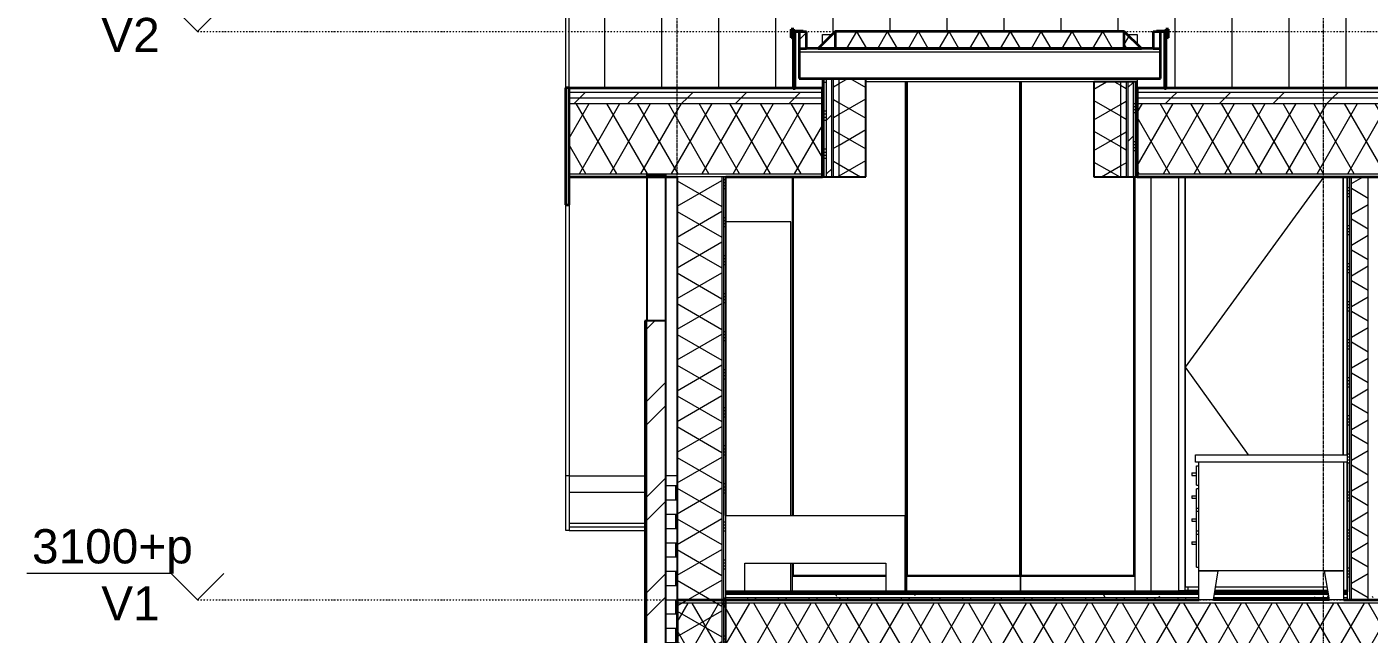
# Model space of a CAD drawing. Header units: millimetres. Extents: x -8591 to 211781, y -3000 to 31870.
# Drawn here: x 194431 to 201492, y 2919 to 6113 of the extents above; entities that cross this region are included whole.
import ezdxf

# ---------------------------------------------------------------- set-up
doc = ezdxf.new("R2010")
doc.units = ezdxf.units.MM
doc.linetypes.add('Dash dot', pattern=[15.875, 6.35, -4.7625, 0, -4.7625])
doc.linetypes.add('grid', pattern=[24, 15, -3, 3, -3])
for name, color, linetype, lineweight in [('A-DOOR', 31, 'Continuous', 9), ('A-FLOR', 192, 'Continuous', 9), ('A-FLOR-LEVL', 51, 'Continuous', 9), ('A-FLOR-MCUT', 51, 'Continuous', 9), ('A-FLOR-PATT', 8, 'Continuous', 9), ('A-ROOF', 132, 'Continuous', 9), ('A-ROOF-MCUT', 132, 'Continuous', 35), ('A-ROOF-OTLN', 132, 'Continuous', 9), ('A-ROOF-PATT', 132, 'Continuous', 35), ('A-WALL', 113, 'Continuous', 9), ('A-WALL-PATT', 111, 'Continuous', 25), ('I-FURN', 30, 'Continuous', 9), ('I-WALL', 2, 'Continuous', 9), ('S-GRID', 1, 'Continuous', 9)]:
    doc.layers.add(name, color=color, linetype=linetype, lineweight=lineweight)
doc.styles.add('Arial_2', font='arial.ttf', dxfattribs={"height": 180})
pattern_1 = [(45, (202236.33, 2150), (-141.4214, 141.4214), [])]
pattern_2 = [(0, (202236.33, 2150), (406.4, 101.6), [33.528, -271.272, 33.528, -271.272, -1625.6]), (0, (202236.33, 2150), (406.4, 101.6), [-609.6, 33.528, -576.072, 33.528, -271.272, -711.2]), (0, (202236.33, 2150), (406.4, 101.6), [-1524, 33.528, -169.672, 33.528, -474.472]), (120, (202388.73, 2200.8), (-291.1882, 301.1527), [33.528, -271.272, 33.528, -271.272, -1625.6]), (120, (202388.73, 2200.8), (-291.1882, 301.1527), [-609.6, 33.528, -576.072, 33.528, -271.272, -711.2]), (120, (202388.73, 2200.8), (-291.1882, 301.1527), [-1524, 33.528, -169.672, 33.528, -474.472]), (240, (202439.53, 2404), (-115.2118, -402.7527), [33.528, -271.272, 33.528, -271.272, -1625.6]), (240, (202439.53, 2404), (-115.2118, -402.7527), [-609.6, 33.528, -576.072, 33.528, -271.272, -711.2]), (240, (202439.53, 2404), (-115.2118, -402.7527), [-1524, 33.528, -169.672, 33.528, -474.472])]
pattern_3 = [(330, (198615.66, 4470.4), (70, 121.244), []), (30, (198615.66, 4470.4), (-70, 121.244), [])]
pattern_4 = [(150, (200271.66, 4461.91), (-70, -121.244), []), (210, (200271.66, 4461.91), (70, -121.244), [])]

# ---------------------------------------------------------------- blocks, each defined once
blk = doc.blocks.new('32_EA_binnenkozijn_hardhout_deurzonderbovenlicht - 900x2730-1443313-D-D')
at = {"layer": 'A-DOOR'}
for p, q in [((-2382.3, 5324.5), (-2382.3, 3148)), ((-1618.1, 5324.5), (-2347.3, 4323)), ((-2347.3, 5324.5), (-2347.3, 3168)), ((-2347.3, 3148), (-2347.3, 5324.5)), ((-1517.3, 3862), (-1517.3, 5324.5)), ((-1517.3, 5324.5), (-1517.3, 3862)), ((-2347.3, 4323), (-2016, 3862)), ((-2382.3, 3148), (-2347.3, 3148)), ((-2347.3, 3168), (-2274.8, 3168)), ((-2332.3, 3148), (-2332.3, 3168)), ((-2187.2, 3168), (-1600.3, 3168)), ((-1494.7, 3148), (-1512.8, 3148))]:
    blk.add_line(p, q, dxfattribs=at)
blk = doc.blocks.new('M_Desk - 1525 x 762mm-99774-D-D')
at = {"layer": 'I-FURN'}
for p, q in [((-2293.8, 3862), (-1493.7, 3862)), ((-2293.8, 3823.9), (-2293.8, 3862)), ((-1493.7, 3823.9), (-2293.8, 3823.9)), ((-2274.8, 3252), (-2274.8, 3823.9)), ((-1512.8, 3252), (-1512.8, 3823.9)), ((-1493.7, 3823.9), (-1493.7, 3862)), ((-2312.9, 3766.8), (-2287.5, 3766.8)), ((-2312.9, 3766.8), (-2312.9, 3754.1)), ((-2312.9, 3754.1), (-2287.5, 3754.1)), ((-2287.5, 3702.9), (-2287.5, 3804.9)), ((-2287.5, 3804.9), (-2274.8, 3804.9)), ((-2287.5, 3702.9), (-2274.8, 3702.9)), ((-2287.5, 3684.2), (-2274.8, 3684.2)), ((-2287.5, 3582.2), (-2287.5, 3683.8)), ((-2274.8, 3683.8), (-2287.5, 3683.8)), ((-2312.9, 3646.1), (-2287.5, 3646.1)), ((-2312.9, 3646.1), (-2312.9, 3633.4)), ((-2312.9, 3633.4), (-2287.5, 3633.4)), ((-2287.5, 3563.2), (-2287.5, 3582.2)), ((-2287.5, 3582.2), (-2274.8, 3582.2)), ((-2287.5, 3461.6), (-2287.5, 3563.2)), ((-2274.8, 3563.2), (-2287.5, 3563.2)), ((-2312.9, 3525.5), (-2287.5, 3525.5)), ((-2312.9, 3525.5), (-2312.9, 3512.8)), ((-2312.9, 3512.8), (-2287.5, 3512.8)), ((-2287.5, 3442.5), (-2287.5, 3461.6)), ((-2287.5, 3461.6), (-2274.8, 3461.6)), ((-2312.9, 3404.8), (-2287.5, 3404.8)), ((-2312.9, 3404.8), (-2312.9, 3392.1)), ((-2312.9, 3392.1), (-2287.5, 3392.1)), ((-2287.5, 3271.1), (-2287.5, 3442.5)), ((-2274.8, 3442.5), (-2287.5, 3442.5)), ((-2287.5, 3271.1), (-2274.8, 3271.1)), ((-2274.8, 3100), (-2274.8, 3252)), ((-2274.8, 3252), (-2173.2, 3252)), ((-1512.8, 3252), (-2274.8, 3252)), ((-2198.6, 3100), (-2173.2, 3252)), ((-1589, 3100), (-1614.4, 3252)), ((-1614.4, 3252), (-1512.8, 3252)), ((-1512.8, 3100), (-1512.8, 3252)), ((-2198.6, 3100), (-2274.8, 3100)), ((-1512.8, 3100), (-1589, 3100))]:
    blk.add_line(p, q, dxfattribs=at)
blk = doc.blocks.new('82_CC_MOD_bed enkel - 2000 x 900 bak-468234-D-D')
at = {"layer": 'I-FURN'}
for p, q in [((-4762.8, 3543), (-3822.8, 3543)), ((-4762.8, 3143), (-4762.8, 3543)), ((-3822.8, 3543), (-3822.8, 3143)), ((-4662.8, 3143), (-4662.8, 3293)), ((-4662.8, 3293), (-3922.8, 3293)), ((-3922.8, 3293), (-3922.8, 3143)), ((-4662.8, 3143), (-4762.8, 3143)), ((-3822.8, 3143), (-3922.8, 3143))]:
    blk.add_line(p, q, dxfattribs=at)
blk = doc.blocks.new('73_EA_Standaard_kledingkast_IKEA - 670x600x2790-500019-D-D')
at = {"layer": 'I-FURN'}
for p, q in [((-3212.8, 3223), (-3212.8, 5823.8)), ((-3207.8, 3228), (-3207.8, 5823.8)), ((-2617.8, 3228), (-2617.8, 5323.3)), ((-2612.8, 5323.3), (-2612.8, 3223)), ((-3212.8, 3143), (-3212.8, 3223)), ((-3194.8, 3223), (-3212.8, 3223)), ((-2617.8, 3228), (-3207.8, 3228)), ((-3194.8, 3223), (-3194.8, 3228)), ((-3194.8, 3228), (-3194.8, 3223)), ((-2630.8, 3223), (-3194.8, 3223)), ((-2630.8, 3228), (-2630.8, 3223)), ((-2630.8, 3223), (-2630.8, 3228)), ((-2612.8, 3223), (-2630.8, 3223)), ((-2612.8, 3223), (-2612.8, 3143)), ((-2612.8, 3143), (-3212.8, 3143))]:
    blk.add_line(p, q, dxfattribs=at)
blk = doc.blocks.new('73_EA_Standaard_kledingkast_IKEA - 670x600x2790-V45-D-D')
at = {"layer": 'I-FURN'}
for p, q in [((-3812.8, 3223), (-3812.8, 5823.8)), ((-3807.8, 3228), (-3807.8, 5823.8)), ((-3217.8, 3228), (-3217.8, 5823.8)), ((-3212.8, 5823.8), (-3212.8, 3223)), ((-3812.8, 3143), (-3812.8, 3223)), ((-3794.8, 3223), (-3812.8, 3223)), ((-3217.8, 3228), (-3807.8, 3228)), ((-3794.8, 3223), (-3794.8, 3228)), ((-3794.8, 3228), (-3794.8, 3223)), ((-3230.8, 3223), (-3794.8, 3223)), ((-3230.8, 3228), (-3230.8, 3223)), ((-3230.8, 3223), (-3230.8, 3228)), ((-3212.8, 3223), (-3230.8, 3223)), ((-3212.8, 3223), (-3212.8, 3143)), ((-3212.8, 3143), (-3812.8, 3143))]:
    blk.add_line(p, q, dxfattribs=at)
blk = doc.blocks.new('73_EA_Standaard_kledingkast_IKEA - 670x600x2790-V46-D-D')
at = {"layer": 'I-FURN'}
for p, q in [((-3817.8, 3228), (-3817.8, 5823.8)), ((-3812.8, 5823.8), (-3812.8, 3223)), ((-4412.8, 3543), (-4412.8, 5324.5)), ((-4407.8, 3543), (-4407.8, 5324.5)), ((-4412.8, 3223), (-4412.8, 3293)), ((-4407.8, 3228), (-4407.8, 3293)), ((-4412.8, 3143), (-4412.8, 3223)), ((-4394.8, 3223), (-4412.8, 3223)), ((-3922.8, 3228), (-4407.8, 3228)), ((-4394.8, 3223), (-4394.8, 3228)), ((-4394.8, 3228), (-4394.8, 3223)), ((-3922.8, 3223), (-4394.8, 3223)), ((-3817.8, 3228), (-3822.8, 3228)), ((-3812.8, 3223), (-3822.8, 3223)), ((-3812.8, 3223), (-3812.8, 3143)), ((-3922.8, 3143), (-4412.8, 3143)), ((-3812.8, 3143), (-3822.8, 3143))]:
    blk.add_line(p, q, dxfattribs=at)
blk = doc.blocks.new('Level - 1_8mm-444885-D-D')
at = {"layer": 'A-FLOR-LEVL'}
for p, q in [((-7680.2, 3238), (-8440.2, 3238)), ((-7542.2, 3100), (-7680.2, 3238)), ((-7542.2, 3100), (-7404.1, 3238))]:
    blk.add_line(p, q, dxfattribs=at)

msp = doc.modelspace()

# ---------------------------------------------------------------- hatches: boundary and pattern name
at = {"layer": 'A-FLOR-PATT'}
h = msp.add_hatch(dxfattribs=at)
h.set_pattern_fill('FP_255', color=256, style=0, pattern_type=2)
h.set_pattern_definition(pattern_2)
h.paths.add_polyline_path([(201532.7, 3110), (204646.7, 3110), (204646.7, 3128), (201508.7, 3128), (201508.7, 3110)])
h.paths.add_polyline_path([(198187.7, 3110), (200596.7, 3110), (200596.7, 3128), (198108.7, 3128), (198108.7, 3110)])
h.paths.add_polyline_path([(200674.5, 3110), (201280.8, 3110), (201277.8, 3128), (200677.5, 3128), (200676.9, 3124.1)])
h.paths.add_polyline_path([(201358.7, 3110), (201376.7, 3110), (201376.7, 3128), (201358.7, 3127.9)])
h = msp.add_hatch(dxfattribs=at)
h.set_pattern_fill('FP_254', color=256, angle=-210, style=0, pattern_type=2)
h.set_pattern_definition([(240, (202608.67, 3142), (121.2436, -70), []), (300, (202608.67, 3142), (121.2436, 70), [])])
h.paths.add_polyline_path([(198108.7, 3100), (200596.7, 3100), (200596.7, 3110), (198108.7, 3110)])
h.paths.add_polyline_path([(204646.7, 3100), (204646.7, 3110), (201508.7, 3110), (201508.7, 3100), (204554.1, 3100)])
h.paths.add_polyline_path([(200672.9, 3100), (201282.5, 3100), (201280.8, 3110), (200674.5, 3110), (200674.2, 3107.9)])
h.paths.add_polyline_path([(201358.7, 3100), (201376.7, 3100), (201376.7, 3110), (201358.7, 3109.9)])
h = msp.add_hatch(dxfattribs=at)
h.set_pattern_fill('FP_222', color=256, angle=90, style=0, pattern_type=2)
h.set_pattern_definition([(180, (202608.67, 3100), (-1e-14, -100), [])])
h.paths.add_polyline_path([(207359.6, 3082), (207365.2, 3082), (207365.2, 3100), (197852.2, 3100), (197852.2, 3082), (207251.7, 3082)])
h = msp.add_hatch(dxfattribs=at)
h.set_pattern_fill('FP_221', color=256, angle=-210, style=0, pattern_type=2)
h.set_pattern_definition([(240, (202608.67, 3100), (121.2436, -70), []), (300, (202608.67, 3100), (121.2436, 70), [])])
h.paths.add_polyline_path([(197852.2, 2847), (207365.2, 2847), (207365.2, 3082), (197852.2, 3082), (197852.2, 3019.1)])
at = {"layer": 'A-ROOF-PATT', "lineweight": 9}
h = msp.add_hatch(dxfattribs=at)
h.set_pattern_fill('FP_245', color=256, style=0, pattern_type=2)
h.set_pattern_definition([(90, (202871.42, 3723.72), (-300, 2e-14), [])])
h.paths.add_polyline_path([(198452.2, 6087.8), (198452.2, 6056.8), (198460.7, 6059.1), (198461.1, 6057.6), (198450.7, 6054.8), (198450.8, 6098.8), (198452, 6089.3)])
h.paths.add_polyline_path([(200435.2, 6089.3), (200434.7, 6098.8), (200421.7, 6098.8), (200421.7, 6100.3), (200436.7, 6100.3), (200436.4, 6098.7)])
h.paths.add_polyline_path([(204766.1, 6087.8), (204766.1, 6056.8), (204774.7, 6059.1), (204775.1, 6057.6), (204764.6, 6054.8), (204764.8, 6098.6), (204765.9, 6089.3)])
h.paths.add_polyline_path([(206781.1, 6089.3), (206780.6, 6098.8), (206767.6, 6098.8), (206767.6, 6100.3), (206782.6, 6100.3), (206782.4, 6098.8)])
h.paths.add_polyline_path([(207933.6, 5789.4), (207933.6, 8569.4), (198263.1, 8569.4), (198262.2, 8378.3), (198257.2, 8361.9), (198244.4, 8348.3), (198228.6, 8342.1), (198225, 8341.2), (198208.3, 8342.2), (198190, 8351.1), (198178.6, 8365.1), (198174.2, 8382), (198174.2, 8569.4), (197283.8, 8569.4), (197283.8, 5789.4), (198462.7, 5789.4), (198461.7, 6083.8), (198460.2, 6083.8), (198460.2, 6087.8), (198452.2, 6087.8), (198452.2, 6089.3), (198514.2, 6089.3), (198514.2, 6087.8), (198531.7, 6087.8), (198531.7, 5998.8), (198593.7, 5998.8), (198615.7, 6020.8), (198615.7, 6072.5), (198667.3, 6072.5), (198683.7, 6088.8), (200203.7, 6088.8), (200220, 6072.5), (200271.7, 6072.5), (200272.4, 6020), (200293.7, 5998.8), (200355.7, 5998.8), (200355.7, 6087.8), (200373.2, 6087.8), (200373.2, 6089.3), (200435.2, 6089.3), (200435.2, 6087.8), (200427.2, 6087.7), (200426.2, 6083.8), (200425.7, 6083.8), (200424.7, 5789.4), (201547.4, 5789.4), (202601.7, 7188.6), (201558.6, 7188.6), (201558.6, 8215.2), (201608.6, 8215.2), (201608.6, 8232), (203608.6, 8232), (203608.6, 8215.2), (203658.6, 8215.2), (203658.6, 7188.6), (202615.6, 7188.6), (203669.9, 5789.4), (204776.6, 5789.4), (204775.6, 6083.8), (204774.1, 6083.8), (204774.1, 6087.8), (204766.1, 6087.8), (204766.1, 6089.3), (204828.1, 6089.3), (204828.1, 6087.8), (204861.6, 6087.8), (204861.6, 5998.8), (204923.7, 5998.8), (204945.7, 6020.8), (204945.7, 6072.5), (204997.3, 6072.5), (205013.7, 6088.8), (206533.7, 6088.8), (206550, 6072.5), (206601.7, 6072.5), (206602.4, 6020), (206623.7, 5998.8), (206685.6, 5998.8), (206685.6, 6087.8), (206719.1, 6087.8), (206719.1, 6089.3), (206781.1, 6089.3), (206781.1, 6087.8), (206773.1, 6087.8), (206772.2, 6083.8), (206771.6, 6083.8), (206770.6, 5789.4), (207143.8, 5789.4)])
h.paths.add_polyline_path([(204823.6, 5789.4), (204945.7, 5789.4), (204945.7, 5840.8), (204823.6, 5840.8), (204823.6, 6087.8), (204801.6, 6087.8), (204801.6, 5789.4)])
h.paths.add_polyline_path([(206712.2, 5789.4), (206745.6, 5789.4), (206745.6, 6087.8), (206723.6, 6087.8), (206723.6, 5840.8), (206601.7, 5840.8), (206601.7, 5789.4)])
h.paths.add_polyline_path([(203244.2, 5789.4), (202608.6, 6632.8), (201973.1, 5789.4), (201999.3, 5789.4), (202608.7, 6580.6), (203218, 5789.4)])
h.paths.add_polyline_path([(200393.7, 5789.4), (200415.7, 5789.4), (200415.7, 6087.8), (200393.7, 6087.8), (200393.7, 5840.8), (200271.7, 5840.8), (200271.7, 5789.4)])
h.paths.add_polyline_path([(198511.4, 5789.4), (198615.7, 5789.4), (198615.7, 5840.8), (198493.7, 5840.8), (198493.7, 6087.8), (198471.7, 6087.8), (198471.7, 5789.4)])
h.paths.add_polyline_path([(200436.7, 6054.8), (200426.2, 6057.6), (200426.6, 6059.1), (200435.2, 6057.6), (200435.3, 6089.3), (200436.7, 6098.8), (200436.7, 6057.6)])
h.paths.add_polyline_path([(206782.6, 6054.8), (206772.2, 6057.6), (206772.6, 6059.1), (206781.1, 6057.6), (206781.3, 6089.3), (206782.6, 6098.8), (206782.6, 6057.6)])
h.paths.add_polyline_path([(198460.2, 6087.8), (198460.2, 6088), (198452.2, 6089.3)])
h.paths.add_polyline_path([(200425.7, 6087.8), (200427.2, 6087.8), (200427.2, 6088)])
h.paths.add_polyline_path([(198452.2, 6089.3), (198450.7, 6100.3), (198465.7, 6100.3), (198465.7, 6098.8), (198452.2, 6098.8)])
h.paths.add_polyline_path([(204766.1, 6089.3), (204764.6, 6100.3), (204779.6, 6100.3), (204779.6, 6098.8), (204766.1, 6098.8)])
h = msp.add_hatch(dxfattribs=at)
h.set_pattern_fill('FP_243', color=256, style=0, pattern_type=2)
h.set_pattern_definition(pattern_1)
h.paths.add_polyline_path([(198493.7, 5998.8), (198531.7, 5998.8), (198531.7, 6087.8), (198493.7, 6087.8), (198493.7, 6020)])
h.paths.add_polyline_path([(200355.7, 5998.8), (200393.7, 5998.8), (200393.7, 6087.8), (200355.7, 6087.8), (200355.7, 6020)])
h = msp.add_hatch(dxfattribs=at)
h.set_pattern_fill('FP_257', color=256, angle=150, style=0, pattern_type=2)
h.set_pattern_definition([(60, (202871.42, 0), (-121.2436, 70), []), (120, (202871.42, 0), (-121.2436, -70), [])])
h.paths.add_polyline_path([(200203.7, 5998.8), (200293.7, 5998.8), (200203.7, 6088.8), (200203.7, 6020)])
h.paths.add_polyline_path([(198593.7, 5998.8), (198683.7, 5998.8), (198683.7, 6088.8), (198614.9, 6020)])
h = msp.add_hatch(dxfattribs=at)
h.set_pattern_fill('FP_242', color=256, angle=-210, style=0, pattern_type=2)
h.set_pattern_definition([(240, (199443.66, 6088.8), (121.244, -70), []), (300, (199443.66, 6088.8), (121.244, 70), [])])
h.paths.add_polyline_path([(199374.7, 5998.8), (200203.7, 5998.8), (200203.7, 6088.8), (198683.7, 6088.8), (198683.7, 5998.8), (198943, 5998.8)])
h = msp.add_hatch(dxfattribs=at)
h.set_pattern_fill('FP_256', color=256, angle=90, style=0, pattern_type=2)
h.set_pattern_definition([(180, (199443.66, 5998.79), (-1e-14, -100), [])])
h.paths.add_polyline_path([(200237.9, 5980.8), (200393.7, 5980.8), (200393.7, 5998.8), (198493.7, 5998.8), (198493.7, 5980.8), (199806.3, 5980.8)])
h = msp.add_hatch(dxfattribs=at)
h.set_pattern_fill('FP_243', color=256, style=0, pattern_type=2)
h.set_pattern_definition(pattern_1)
h.paths.add_polyline_path([(207933.6, 5738.8), (207933.6, 5768.9), (206601.7, 5768.9), (206601.7, 5738.8), (207143.8, 5738.8)])
h.paths.add_polyline_path([(204945.7, 5738.8), (204945.7, 5768.9), (203225.3, 5768.9), (203236.1, 5738.8), (204554.1, 5738.8)])
h.paths.add_polyline_path([(201981.2, 5738.8), (201992, 5768.9), (200271.7, 5768.9), (200271.7, 5738.8), (201964.4, 5738.8)])
h.paths.add_polyline_path([(198615.7, 5738.8), (198615.7, 5768.9), (197283.8, 5768.9), (197283.8, 5738.8), (198511.4, 5738.8)])
h = msp.add_hatch(dxfattribs=at)
h.set_pattern_fill('FP_243', color=256, style=0, pattern_type=2)
h.set_pattern_definition(pattern_1)
h.paths.add_polyline_path([(207933.6, 5708.8), (207933.6, 5738.8), (206601.7, 5738.8), (206601.7, 5708.8), (207143.8, 5708.8)])
h.paths.add_polyline_path([(204945.7, 5708.8), (204945.7, 5738.8), (203236.1, 5738.8), (203246.9, 5708.8), (204554.1, 5708.8)])
h.paths.add_polyline_path([(201748.6, 5708.8), (201970.4, 5708.8), (201981.2, 5738.8), (200271.7, 5738.8), (200271.7, 5708.8), (201640.6, 5708.8)])
h.paths.add_polyline_path([(198511.4, 5708.8), (198615.7, 5708.8), (198615.7, 5738.8), (197283.8, 5738.8), (197283.8, 5708.8), (197648.2, 5708.8)])
h = msp.add_hatch(dxfattribs=at)
h.set_pattern_fill('FP_244', color=256, angle=-210, style=0, pattern_type=2)
h.set_pattern_definition([(240, (202608.67, 5789.44), (121.2436, -70), []), (300, (202608.67, 5789.44), (121.2436, 70), [])])
h.paths.add_polyline_path([(207933.6, 5339.6), (207933.6, 5708.8), (206601.7, 5708.8), (206601.7, 5339.6), (207143.8, 5339.6)])
h.paths.add_polyline_path([(204945.7, 5339.6), (204945.7, 5708.8), (203246.9, 5708.8), (203379.1, 5339.6), (204769.9, 5339.6)])
h.paths.add_polyline_path([(200669.5, 5339.6), (201838.2, 5339.6), (201970.4, 5708.8), (200271.7, 5708.8), (200271.7, 5339.6), (200453.7, 5339.6)])
h.paths.add_polyline_path([(198511.4, 5339.6), (198615.7, 5339.6), (198615.7, 5708.8), (197283.8, 5708.8), (197283.8, 5339.6), (197648.2, 5339.6)])
at = {"layer": 'A-WALL-PATT', "lineweight": 9}
h = msp.add_hatch(dxfattribs=at)
h.set_pattern_fill('FP_259', color=256, angle=-180, style=0, pattern_type=2)
h.set_pattern_definition([(360, (198615.66, 4470.4), (4e-13, 200), []), (360, (198615.66, 4454.4), (4e-13, 200), []), (360, (198615.66, 4438.4), (4e-13, 200), []), (360, (198615.66, 4422.4), (4e-13, 200), [])])
h.paths.add_polyline_path([(198637.7, 5324.5), (198637.7, 5840.8), (198625.7, 5840.8), (198625.7, 5324.5)])
h = msp.add_hatch(dxfattribs=at)
h.set_pattern_fill('FP_243', color=256, style=0, pattern_type=2)
h.set_pattern_definition(pattern_1)
h.paths.add_polyline_path([(198664.7, 5324.5), (198664.7, 5840.8), (198637.7, 5840.8), (198637.7, 5324.5)])
h = msp.add_hatch(dxfattribs=at)
h.set_pattern_fill('FP_258', color=256, angle=-210, style=0, pattern_type=2)
h.set_pattern_definition(pattern_3)
h.paths.add_polyline_path([(198703.7, 5324.5), (198703.7, 5840.8), (198673.7, 5840.8), (198673.7, 5324.5)])
h = msp.add_hatch(dxfattribs=at)
h.set_pattern_fill('FP_258', color=256, angle=-210, style=0, pattern_type=2)
h.set_pattern_definition(pattern_3)
h.paths.add_polyline_path([(198703.7, 5324.5), (198843.7, 5324.5), (198843.7, 5840.8), (198703.7, 5840.8), (198703.7, 5770)])
h = msp.add_hatch(dxfattribs=at)
h.set_pattern_fill('FP_265', color=256, angle=150, style=0, pattern_type=2)
h.set_pattern_definition(pattern_4)
h.paths.add_polyline_path([(200183.7, 5323.3), (200183.7, 5823.8), (200043.7, 5823.8), (200043.7, 5323.3)])
h = msp.add_hatch(dxfattribs=at)
h.set_pattern_fill('FP_265', color=256, angle=150, style=0, pattern_type=2)
h.set_pattern_definition(pattern_4)
h.paths.add_polyline_path([(200213.7, 5323.3), (200213.7, 5823.8), (200183.7, 5823.8), (200183.7, 5323.3)])
h = msp.add_hatch(dxfattribs=at)
h.set_pattern_fill('FP_243', color=256, style=0, pattern_type=2)
h.set_pattern_definition(pattern_1)
h.paths.add_polyline_path([(200237.9, 5323.3), (200249.7, 5323.3), (200249.7, 5823.8), (200222.7, 5823.8), (200222.7, 5323.3)])
h = msp.add_hatch(dxfattribs=at)
h.set_pattern_fill('FP_266', color=256, angle=180, style=0, pattern_type=2)
h.set_pattern_definition([(180, (200271.66, 4461.91), (-4e-13, -200), []), (180, (200271.66, 4477.91), (-4e-13, -200), []), (180, (200271.66, 4493.91), (-4e-13, -200), []), (180, (200271.66, 4509.91), (-4e-13, -200), [])])
h.paths.add_polyline_path([(200261.7, 5323.3), (200261.7, 5823.8), (200249.7, 5823.8), (200249.7, 5323.3)])
h = msp.add_hatch(dxfattribs=at)
h.set_pattern_fill('FP_255', color=256, style=0, pattern_type=2)
h.set_pattern_definition(pattern_2)
h.paths.add_polyline_path([(200271.7, 5323.3), (200271.7, 5823.8), (200261.7, 5823.8), (200261.7, 5323.3)])
h = msp.add_hatch(dxfattribs=at)
h.set_pattern_fill('FP_225', color=256, angle=150, style=0, pattern_type=2)
h.set_pattern_definition([(150, (198108.69, 3862.26), (-70, -121.2436), []), (210, (198108.69, 3862.26), (70, -121.2436), [])])
h.paths.add_polyline_path([(197852.2, -380), (198087.2, -380), (198087.2, 890), (197961.2, 890), (197961.2, 847), (197852.2, 847), (197852.2, -231.9)])
h.paths.add_polyline_path([(197852.2, 2410), (198087.2, 2410), (198087.2, 5324.5), (197852.2, 5324.5), (197852.2, 2456.4)])
h = msp.add_hatch(dxfattribs=at)
h.set_pattern_fill('FP_226', color=256, angle=180, style=0, pattern_type=2)
h.set_pattern_definition([(180, (198108.69, 3862.26), (-4e-13, -200), []), (180, (198108.69, 3878.26), (-4e-13, -200), []), (180, (198108.69, 3894.26), (-4e-13, -200), []), (180, (198108.69, 3910.26), (-4e-13, -200), [])])
h.paths.add_polyline_path([(198108.7, -380), (198108.7, 890), (198096.2, 890), (198096.2, -380)])
h.paths.add_polyline_path([(198108.7, 2410), (198108.7, 5324.5), (198096.2, 5324.5), (198096.2, 2410)])
h = msp.add_hatch(dxfattribs=at)
h.set_pattern_fill('FP_251', color=256, angle=-180, style=0, pattern_type=2)
h.set_pattern_definition([(360, (201376.66, 4467.9), (4e-13, 200), []), (360, (201376.66, 4451.9), (4e-13, 200), []), (360, (201376.66, 4435.9), (4e-13, 200), []), (360, (201376.66, 4419.9), (4e-13, 200), [])])
h.paths.add_polyline_path([(201389.2, 3100), (201389.2, 5324.5), (201376.7, 5324.5), (201376.7, 3100)])
h = msp.add_hatch(dxfattribs=at)
h.set_pattern_fill('FP_252', color=256, angle=-210, style=0, pattern_type=2)
h.set_pattern_definition([(330, (201376.66, 4467.9), (70, 121.244), []), (30, (201376.66, 4467.9), (-70, 121.244), [])])
h.paths.add_polyline_path([(201487.2, 3100), (201487.2, 5324.5), (201398.2, 5324.5), (201398.2, 3100), (201424.8, 3100)])
h = msp.add_hatch(dxfattribs=at)
h.set_pattern_fill('FP_241', color=256, style=0, pattern_type=2)
h.set_pattern_definition([(45, (202236.33, 2150), (-251.447, 251.447), []), (45, (202236.33, 2531), (-251.447, 251.447), [])])
h.paths.add_polyline_path([(197782.2, 600), (197792.2, 600), (197792.2, 850), (197692.2, 850), (197692.2, 600)])
h.paths.add_polyline_path([(197756.1, 2410), (197792.2, 2410), (197792.2, 4567.2), (197692.2, 4567.2), (197692.2, 2410)])
h = msp.add_hatch(dxfattribs=at)
h.set_pattern_fill('FP_239', color=256, style=0, pattern_type=2)
h.set_pattern_definition([(0, (197732.186, 3100), (0, 75), []), (90, (197732.19, 3100), (-112.5, 75), [75, -75])])
h.paths.add_polyline_path([(197819.5, 892.3), (197819.5, 900), (197792.2, 900), (197792.2, 887.4), (197808, 890.2)])
h.paths.add_polyline_path([(197852.2, 600), (197852.2, 847), (197821.2, 847), (197820.8, 885.9), (197819.4, 890.2), (197792.2, 885.4), (197792.2, 600)])
h.paths.add_polyline_path([(197814, 882.7), (197814, 884.4), (197819.5, 885.3), (197820.7, 885.9), (197821.1, 884), (197818.8, 883.6)])
h.paths.add_polyline_path([(197792.2, 2400), (197821.2, 2400), (197821.2, 2453), (197852.2, 2453), (197852.2, 3752.1), (197792.2, 3752.1), (197792.2, 2410)])
h.paths.add_polyline_path([(207425.2, 2848), (207425.2, 3752.1), (207365.2, 3752.1), (207365.2, 2848)])

# ---------------------------------------------------------------- linework, layer by layer
at = {"layer": 'A-FLOR', "lineweight": 35}
for p, q in [((200596.7, 3142), (198108.7, 3142)), ((201275.4, 3142), (200679.9, 3142)), ((201376.7, 3142), (201358.7, 3142)), ((197852.2, 3100), (197852.2, 2847)), ((197852.2, 3100), (200596.7, 3100)), ((201282.5, 3100), (200672.9, 3100)), ((201358.7, 3100), (207365.2, 3100))]:
    msp.add_line(p, q, dxfattribs=at)
at = {"layer": 'A-FLOR-LEVL', "linetype": 'Dash dot'}
for p, q in [((195329.3, 6088.8), (211781, 6088.8)), ((195329.3, 3100), (211781, 3100))]:
    msp.add_line(p, q, dxfattribs=at)
at = {"layer": 'A-FLOR-MCUT'}
for p, q in [((200596.7, 3132), (198108.7, 3132)), ((200596.7, 3128), (198108.7, 3128)), ((200596.7, 3110), (198108.7, 3110)), ((201280.8, 3110), (200674.5, 3110)), ((201277.8, 3128), (200677.5, 3128)), ((201277.1, 3132), (200678.2, 3132)), ((201376.7, 3132), (201358.7, 3132)), ((201376.7, 3128), (201358.7, 3128)), ((201376.7, 3110), (201358.7, 3110)), ((207365.2, 3082), (197852.2, 3082))]:
    msp.add_line(p, q, dxfattribs=at)
at = {"layer": 'A-ROOF'}
for p, q in [((198615.7, 6020.8), (198615.7, 6072.5)), ((198615.7, 6072.5), (198667.3, 6072.5)), ((200220, 6072.5), (200271.7, 6072.5)), ((200271.7, 6072.5), (200271.7, 6020.8)), ((198493.7, 5980.8), (200393.7, 5980.8)), ((200043.7, 5823.8), (198843.7, 5823.8)), ((200271.7, 5840.8), (200271.7, 5823.8)), ((197283.8, 5768.9), (198615.7, 5768.9)), ((197283.8, 5738.8), (198615.7, 5738.8)), ((200271.7, 5768.9), (201992, 5768.9)), ((200271.7, 5738.8), (201981.2, 5738.8)), ((197283.8, 5708.8), (198615.7, 5708.8)), ((200271.7, 5708.8), (201970.4, 5708.8)), ((197283.8, 5339.6), (198615.7, 5339.6)), ((200271.7, 5339.6), (201838.2, 5339.6)), ((197283.8, 3752.1), (197682.2, 3752.1))]:
    msp.add_line(p, q, dxfattribs=at)
at = {"layer": 'A-ROOF', "lineweight": 35}
for p, q in [((200203.7, 6088.8), (198683.7, 6088.8)), ((198683.7, 6088.8), (198683.7, 5998.8)), ((200203.7, 5998.8), (200203.7, 6088.8)), ((198493.7, 5998.8), (198493.7, 5840.8)), ((200355.7, 5998.8), (198531.7, 5998.8)), ((198683.7, 5998.8), (200203.7, 5998.8)), ((200393.7, 5840.8), (200393.7, 5998.8)), ((198493.7, 5840.8), (200393.7, 5840.8)), ((198615.7, 5789.4), (197283.8, 5789.4)), ((198615.7, 5324.5), (198615.7, 5789.4)), ((201547.4, 5789.4), (200271.7, 5789.4)), ((200271.7, 5789.4), (200271.7, 5324.5)), ((197283.8, 5324.5), (197852.2, 5324.5)), ((198108.7, 5324.5), (198615.7, 5324.5)), ((200271.7, 5324.5), (201832.8, 5324.5))]:
    msp.add_line(p, q, dxfattribs=at)
at = {"layer": 'A-ROOF-MCUT'}
for p, q in [((198465.7, 6100.3), (198450.7, 6100.3)), ((198450.7, 6100.3), (198450.7, 6054.8)), ((198452.2, 6098.8), (198465.7, 6098.8)), ((198452.2, 6089.3), (198452.2, 6098.8)), ((198514.2, 6089.3), (198452.2, 6089.3)), ((198452.2, 6056.8), (198452.2, 6087.8)), ((198452.2, 6087.8), (198460.2, 6087.8)), ((198460.2, 6087.8), (198460.2, 6083.8)), ((198460.2, 6083.8), (198461.7, 6083.8)), ((198461.7, 6083.8), (198461.7, 6087.8)), ((198461.7, 6087.8), (198531.7, 6087.8)), ((198462.7, 6087.8), (198462.7, 5787.8)), ((198465.7, 6098.8), (198465.7, 6100.3)), ((198471.7, 5787.8), (198471.7, 6087.8)), ((198493.7, 6087.8), (198493.7, 5998.8)), ((198514.2, 6087.8), (198514.2, 6089.3)), ((198531.7, 5998.8), (198531.7, 6087.8)), ((198683.7, 6088.8), (198593.7, 5998.8)), ((200293.7, 5998.8), (200203.7, 6088.8)), ((200355.7, 6087.8), (200355.7, 5998.8)), ((200355.7, 6087.8), (200425.7, 6087.8)), ((200435.2, 6089.3), (200373.2, 6089.3)), ((200373.2, 6089.3), (200373.2, 6087.8)), ((200393.7, 5998.8), (200393.7, 6087.8)), ((200415.7, 6087.8), (200415.7, 5787.8)), ((200436.7, 6100.3), (200421.7, 6100.3)), ((200421.7, 6100.3), (200421.7, 6098.8)), ((200421.7, 6098.8), (200435.2, 6098.8)), ((200424.7, 5787.8), (200424.7, 6087.8)), ((200425.7, 6087.8), (200425.7, 6083.8)), ((200425.7, 6083.8), (200427.2, 6083.8)), ((200427.2, 6083.8), (200427.2, 6087.8)), ((200427.2, 6087.8), (200435.2, 6087.8)), ((200435.2, 6098.8), (200435.2, 6089.3)), ((200435.2, 6087.8), (200435.2, 6056.8)), ((200436.7, 6054.8), (200436.7, 6100.3)), ((198450.7, 6054.8), (198461.1, 6057.6)), ((198460.7, 6059.1), (198452.2, 6056.8)), ((198461.1, 6057.6), (198460.7, 6059.1)), ((200426.6, 6059.1), (200426.2, 6057.6)), ((200426.2, 6057.6), (200436.7, 6054.8)), ((200435.2, 6056.8), (200426.6, 6059.1)), ((198493.7, 5998.8), (198531.7, 5998.8)), ((198593.7, 5998.8), (198683.7, 5998.8)), ((200203.7, 5998.8), (200293.7, 5998.8)), ((200355.7, 5998.8), (200393.7, 5998.8)), ((197283.8, 5791.2), (197264.8, 5791.2)), ((197264.8, 5791.2), (197264.8, 5175.9)), ((197283.8, 5175.9), (197283.8, 5791.2)), ((198462.7, 5787.8), (198471.7, 5787.8)), ((200415.7, 5787.8), (200424.7, 5787.8)), ((197264.8, 5175.9), (197283.8, 5175.9))]:
    msp.add_line(p, q, dxfattribs=at)
at = {"layer": 'A-ROOF-OTLN'}
for p, q in [((197264.8, 8571.2), (197264.8, 5791.2)), ((197283.8, 5791.2), (197283.8, 8571.2)), ((197264.8, 5175.9), (197264.8, 3466.1)), ((197283.8, 5175.9), (197283.8, 3462.1)), ((197283.8, 3752.1), (197264.8, 3752.1)), ((197283.8, 3665.1), (197682.2, 3665.1)), ((197264.8, 3466.1), (197283.8, 3466.1)), ((197682.2, 3501.1), (197283.8, 3501.1)), ((197682.2, 3482.1), (197283.8, 3482.1)), ((197682.2, 3462.1), (197283.8, 3462.1))]:
    msp.add_line(p, q, dxfattribs=at)
at = {"layer": 'A-WALL'}
for p, q in [((198625.7, 5324.5), (198625.7, 5840.8)), ((198637.7, 5324.5), (198637.7, 5840.8)), ((198664.7, 5324.5), (198664.7, 5840.8)), ((198673.7, 5324.5), (198673.7, 5840.8)), ((198703.7, 5324.5), (198703.7, 5840.8)), ((200183.7, 5823.8), (200183.7, 5323.3)), ((200213.7, 5823.8), (200213.7, 5323.3)), ((200222.7, 5823.8), (200222.7, 5323.3)), ((200249.7, 5823.8), (200249.7, 5323.3)), ((200261.7, 5823.8), (200261.7, 5323.3)), ((198108.7, 5324.5), (197852.2, 5324.5)), ((198087.2, 5324.5), (198087.2, 2410)), ((198096.2, 5324.5), (198096.2, 2410)), ((201389.2, 3100), (201389.2, 5324.5)), ((201398.2, 3100), (201398.2, 5324.5)), ((201487.2, 3100), (201487.2, 5324.5)), ((197692.2, 2410), (197692.2, 4567.2)), ((197852.2, 3752.1), (197792.2, 3752.1)), ((198108.7, 3100), (198108.7, 3142)), ((201376.7, 3142), (201376.7, 3100))]:
    msp.add_line(p, q, dxfattribs=at)
at = {"layer": 'A-WALL', "lineweight": 25}
for p, q in [((197792.2, 5333.8), (197692.2, 5333.8)), ((197692.2, 5333.8), (197692.2, 4567.2)), ((197792.2, 2410), (197792.2, 5333.8)), ((197792.2, 4567.2), (197682.2, 4567.2)), ((197682.2, 4567.2), (197682.2, 2410))]:
    msp.add_line(p, q, dxfattribs=at)
at = {"layer": 'I-WALL', "lineweight": 25}
for p, q in [((198615.7, 5840.8), (198615.7, 5324.5)), ((198843.7, 5324.5), (198843.7, 5840.8)), ((200271.7, 5823.8), (200043.7, 5823.8)), ((200043.7, 5823.8), (200043.7, 5323.3)), ((200271.7, 5323.3), (200271.7, 5823.8)), ((197852.2, 5324.5), (197852.2, 2410)), ((198108.7, 3543), (198108.7, 5324.5)), ((198615.7, 5324.5), (198843.7, 5324.5)), ((200043.7, 5323.3), (200271.7, 5323.3)), ((201376.7, 5324.5), (201376.7, 3862)), ((201376.7, 3823.9), (201376.7, 3142)), ((198108.7, 2410), (198108.7, 3100))]:
    msp.add_line(p, q, dxfattribs=at)
at = {"layer": 'I-WALL'}
for p, q in [((200342.7, 5324.5), (200342.7, 3142)), ((198449.2, 5087.2), (198108.7, 5087.2)), ((198449.2, 3543), (198449.2, 5087.2)), ((198449.2, 3142), (198449.2, 3293)), ((200596.7, 3148), (200524.2, 3148)), ((201274.4, 3148), (200680.9, 3148))]:
    msp.add_line(p, q, dxfattribs=at)
at = {"layer": 'S-GRID', "linetype": 'grid'}
for p, q in [((197852.2, -1885.9), (197852.2, 10087.6)), ((201252.2, -1885.9), (201252.2, 8817.6))]:
    msp.add_line(p, q, dxfattribs=at)

# ---------------------------------------------------------------- block references
at = {"layer": 'A-DOOR'}
msp.add_blockref('32_EA_binnenkozijn_hardhout_deurzonderbovenlicht - 900x2730-1443313-D-D', (202871.4, 0), dxfattribs=at)
at = {"layer": 'A-FLOR-LEVL'}
for p in [(202871.4, 2988.8), (202871.4, 0)]:
    msp.add_blockref('Level - 1_8mm-444885-D-D', p, dxfattribs=at)
at = {"layer": 'I-FURN'}
for name in ['73_EA_Standaard_kledingkast_IKEA - 670x600x2790-V46-D-D', '73_EA_Standaard_kledingkast_IKEA - 670x600x2790-V45-D-D', '73_EA_Standaard_kledingkast_IKEA - 670x600x2790-500019-D-D', 'M_Desk - 1525 x 762mm-99774-D-D', '82_CC_MOD_bed enkel - 2000 x 900 bak-468234-D-D']:
    msp.add_blockref(name, (202871.4, 0), dxfattribs=at)

# ---------------------------------------------------------------- texts
at = {"layer": 'A-FLOR-LEVL', "char_height": 180, "attachment_point": 1, "style": 'Arial_2'}
for s, insert, width in [('V2', (194822.5, 6159.8), 368.776), ('3100+p', (194458.4, 3471), 1018.143), ('V1', (194822.5, 3171), 368.776)]:
    msp.add_mtext(s, dxfattribs=dict(at, insert=insert, width=width))

doc.saveas('drawing.dxf')
